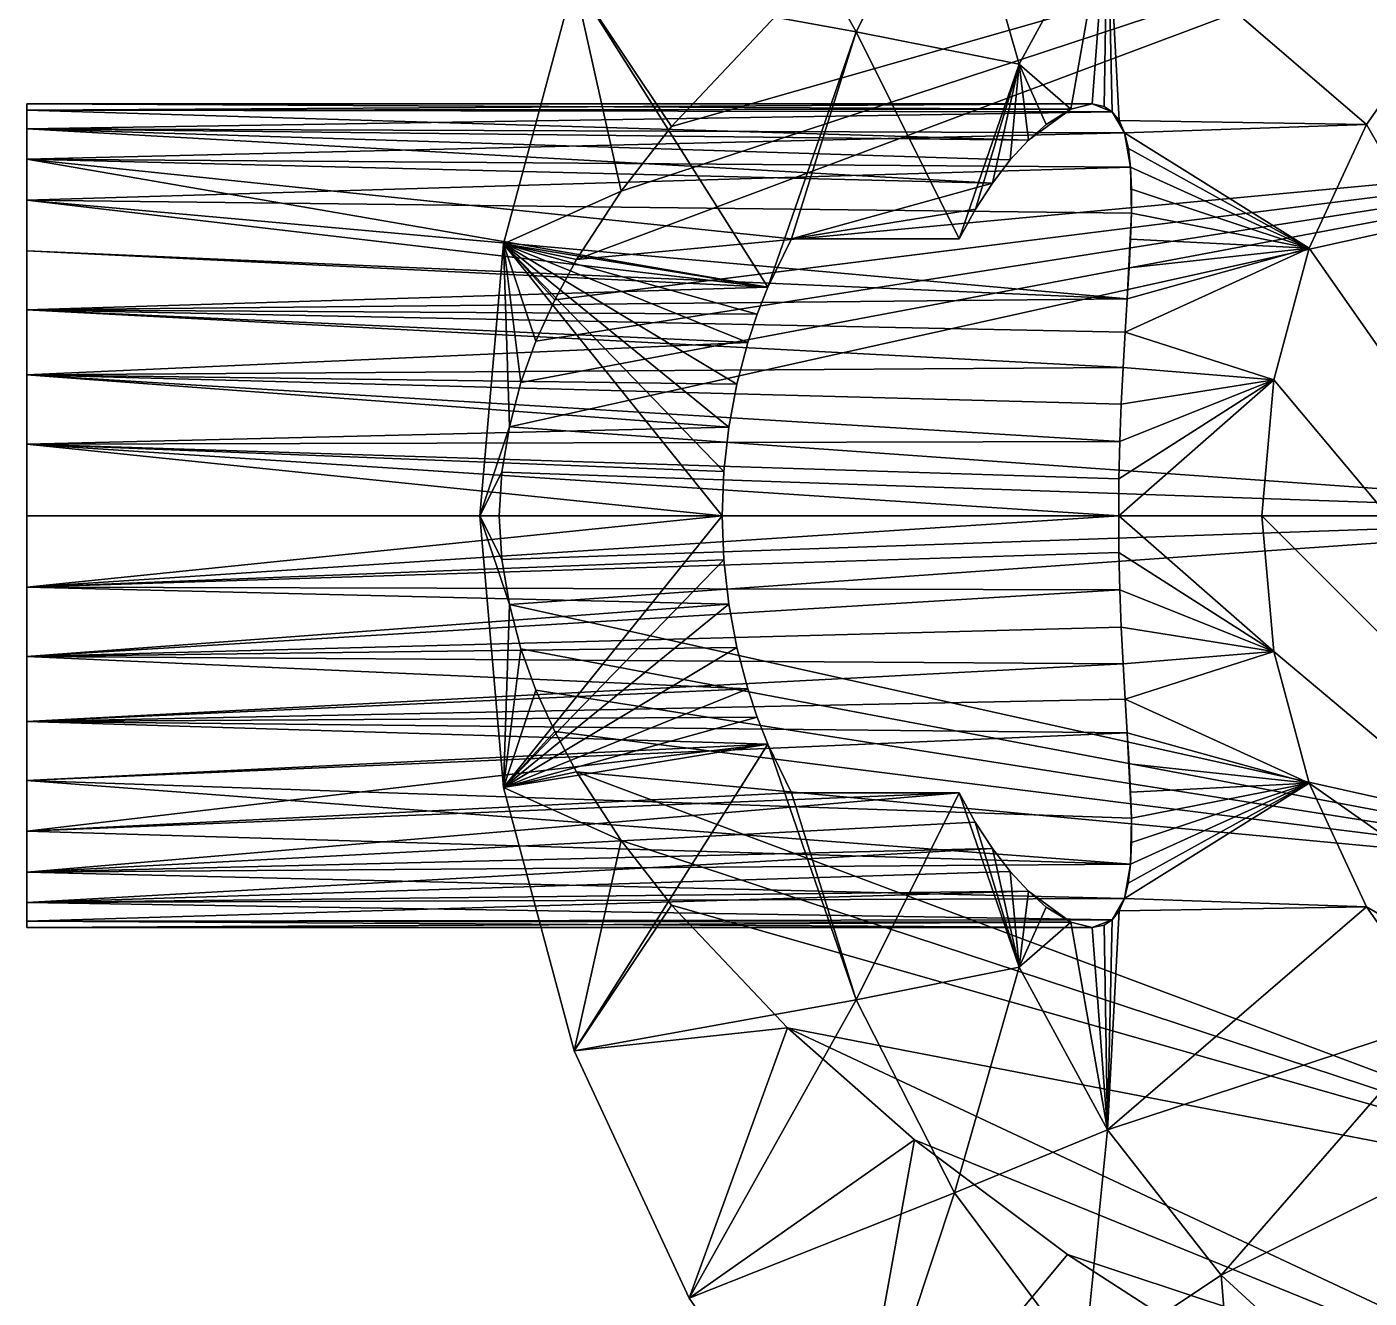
# Model space of a CAD drawing. Header units: inches. Extents: x 0 to 46333, y 12439 to 30520.
# Drawn here: x 12014.91 to 12047.59, y 16239.43 to 16270.38 of the extents above; entities that cross this region are included whole.
import ezdxf

# ---------------------------------------------------------------- set-up
doc = ezdxf.new("R2010")
doc.units = ezdxf.units.IN
doc.header["$MEASUREMENT"] = 0
doc.layers.add('DLX_FL1_LUM', color=7, linetype='Continuous', true_color=0xffd400)

msp = doc.modelspace()

# ---------------------------------------------------------------- linework, layer by layer
at = {"layer": 'DLX_FL1_LUM'}
for points in [[(12031.037, 16277.523, 0), (12035.097, 16270.259, 0)], [(12035.097, 16270.259, 0), (12031.037, 16277.523, 0)], [(12028.29, 16264.715, 0), (12057.142, 16275.521, 0)], [(12057.142, 16275.521, 0), (12028.29, 16264.715, 0)], [(12029.381, 16266.381, 0), (12057.142, 16275.521, 0)], [(12057.142, 16275.521, 0), (12029.381, 16266.381, 0)], [(12057.142, 16275.521, 0), (12030.602, 16267.957, 0)], [(12030.602, 16267.957, 0), (12057.142, 16275.521, 0)], [(12037.493, 16274.96, 0), (12035.097, 16270.259, 0)], [(12035.097, 16270.259, 0), (12037.493, 16274.96, 0)], [(12039.072, 16269.473, 0), (12037.493, 16274.96, 0)], [(12037.493, 16274.96, 0), (12039.072, 16269.473, 0)], [(12039.072, 16269.473, 0), (12041.218, 16273.423, 0)], [(12041.218, 16273.423, 0), (12039.072, 16269.473, 0)], [(12040.325, 16268.375, 0), (12041.218, 16273.423, 0)], [(12041.218, 16273.423, 0), (12040.325, 16268.375, 0)], [(12040.846, 16268.502, 0), (12041.218, 16273.423, 0)], [(12041.218, 16273.423, 0), (12040.846, 16268.502, 0)], [(12041.14, 16268.444, 0), (12041.218, 16273.423, 0)], [(12041.218, 16273.423, 0), (12041.14, 16268.444, 0)], [(12041.218, 16273.423, 0), (12041.336, 16268.311, 0)], [(12041.501, 16268.097, 0), (12041.218, 16273.423, 0)], [(12041.336, 16268.311, 0), (12041.218, 16273.423, 0)], [(12047.529, 16268.001, 0), (12041.218, 16273.423, 0)], [(12041.218, 16273.423, 0), (12041.501, 16268.097, 0)], [(12041.218, 16273.423, 0), (12047.529, 16268.001, 0)], [(12028.231, 16271.507, 0), (12026.512, 16265.094, 0)], [(12026.512, 16265.094, 0), (12028.231, 16271.507, 0)], [(12032.948, 16264.039, 0), (12028.231, 16271.507, 0)], [(12035.097, 16270.259, 0), (12028.231, 16271.507, 0)], [(12028.231, 16271.507, 0), (12032.948, 16264.039, 0)], [(12028.231, 16271.507, 0), (12035.097, 16270.259, 0)], [(12028.231, 16271.507, 0), (12029.381, 16266.381, 0)], [(12030.602, 16267.957, 0), (12028.231, 16271.507, 0)], [(12029.381, 16266.381, 0), (12028.231, 16271.507, 0)], [(12028.231, 16271.507, 0), (12030.602, 16267.957, 0)], [(12033.43, 16270.948, 0), (12030.602, 16267.957, 0)], [(12030.602, 16267.957, 0), (12033.43, 16270.948, 0)], [(12047.529, 16268.001, 0), (12049.433, 16270.72, 0)], [(12049.433, 16270.72, 0), (12047.529, 16268.001, 0)], [(12035.097, 16270.259, 0), (12032.948, 16264.039, 0)], [(12032.948, 16264.039, 0), (12035.097, 16270.259, 0)], [(12035.097, 16270.259, 0), (12033.526, 16265.223, 0)], [(12033.526, 16265.223, 0), (12035.097, 16270.259, 0)], [(12035.097, 16270.259, 0), (12039.072, 16269.473, 0)], [(12037.604, 16265.222, 0), (12035.097, 16270.259, 0)], [(12039.072, 16269.473, 0), (12035.097, 16270.259, 0)], [(12035.097, 16270.259, 0), (12037.604, 16265.222, 0)], [(12037.604, 16265.222, 0), (12039.072, 16269.473, 0)], [(12039.072, 16269.473, 0), (12037.604, 16265.222, 0)], [(12038.002, 16265.939, 0), (12039.072, 16269.473, 0)], [(12039.072, 16269.473, 0), (12038.002, 16265.939, 0)], [(12038.418, 16266.576, 0), (12039.072, 16269.473, 0)], [(12039.072, 16269.473, 0), (12038.418, 16266.576, 0)], [(12038.852, 16267.141, 0), (12039.072, 16269.473, 0)], [(12039.072, 16269.473, 0), (12038.852, 16267.141, 0)], [(12039.293, 16267.622, 0), (12039.072, 16269.473, 0)], [(12039.725, 16268.005, 0), (12039.072, 16269.473, 0)], [(12039.072, 16269.473, 0), (12039.293, 16267.622, 0)], [(12040.325, 16268.375, 0), (12039.072, 16269.473, 0)], [(12039.072, 16269.473, 0), (12039.725, 16268.005, 0)], [(12039.072, 16269.473, 0), (12040.325, 16268.375, 0)], [(12014.908, 16268.503, 0), (12014.907, 16248.456, 0)], [(12014.907, 16248.456, 0), (12014.908, 16268.503, 0)], [(12014.908, 16268.351, 0), (12014.908, 16268.503, 0)], [(12014.908, 16268.503, 0), (12040.325, 16268.375, 0)], [(12014.908, 16268.503, 0), (12040.846, 16268.502, 0)], [(12040.325, 16268.375, 0), (12014.908, 16268.503, 0)], [(12040.846, 16268.502, 0), (12014.908, 16268.503, 0)], [(12014.908, 16268.503, 0), (12014.908, 16268.351, 0)], [(12014.908, 16268.351, 0), (12014.908, 16268.503, 0)], [(12014.908, 16268.503, 0), (12014.908, 16268.351, 0)], [(12014.908, 16268.351, 0), (12040.846, 16268.502, 0)], [(12040.846, 16268.502, 0), (12014.908, 16268.351, 0)], [(12040.325, 16268.375, 0), (12040.846, 16268.502, 0)], [(12040.846, 16268.502, 0), (12040.325, 16268.375, 0)], [(12040.846, 16268.502, 0), (12041.14, 16268.444, 0)], [(12041.14, 16268.444, 0), (12040.846, 16268.502, 0)], [(12040.846, 16268.502, 0), (12041.336, 16268.311, 0)], [(12041.336, 16268.311, 0), (12040.846, 16268.502, 0)], [(12014.908, 16268.351, 0), (12014.907, 16248.456, 0)], [(12014.907, 16248.456, 0), (12014.908, 16268.351, 0)], [(12014.908, 16268.351, 0), (12014.907, 16248.456, 0)], [(12014.907, 16248.456, 0), (12014.908, 16268.351, 0)], [(12014.908, 16268.351, 0), (12040.325, 16268.375, 0)], [(12040.325, 16268.375, 0), (12014.908, 16268.351, 0)], [(12014.908, 16267.899, 0), (12014.908, 16268.351, 0)], [(12014.908, 16268.351, 0), (12039.293, 16267.622, 0)], [(12039.293, 16267.622, 0), (12014.908, 16268.351, 0)], [(12014.908, 16268.351, 0), (12041.336, 16268.311, 0)], [(12041.336, 16268.311, 0), (12014.908, 16268.351, 0)], [(12014.908, 16268.351, 0), (12014.908, 16267.899, 0)], [(12014.908, 16267.899, 0), (12014.908, 16268.351, 0)], [(12014.908, 16268.351, 0), (12014.908, 16267.899, 0)], [(12014.908, 16267.899, 0), (12041.336, 16268.311, 0)], [(12041.336, 16268.311, 0), (12014.908, 16267.899, 0)], [(12039.293, 16267.622, 0), (12040.325, 16268.375, 0)], [(12040.325, 16268.375, 0), (12039.293, 16267.622, 0)], [(12039.725, 16268.005, 0), (12040.325, 16268.375, 0)], [(12040.325, 16268.375, 0), (12039.725, 16268.005, 0)], [(12041.14, 16268.444, 0), (12041.336, 16268.311, 0)], [(12041.336, 16268.311, 0), (12041.14, 16268.444, 0)], [(12041.336, 16268.311, 0), (12041.501, 16268.097, 0)], [(12041.336, 16268.311, 0), (12041.632, 16267.801, 0)], [(12041.501, 16268.097, 0), (12041.336, 16268.311, 0)], [(12041.632, 16267.801, 0), (12041.336, 16268.311, 0)], [(12014.908, 16267.899, 0), (12014.907, 16248.456, 0)], [(12014.907, 16248.456, 0), (12014.908, 16267.899, 0)], [(12014.908, 16267.899, 0), (12014.907, 16248.456, 0)], [(12014.907, 16248.456, 0), (12014.908, 16267.899, 0)], [(12014.908, 16267.16, 0), (12014.908, 16267.899, 0)], [(12014.908, 16267.899, 0), (12038.418, 16266.576, 0)], [(12014.908, 16267.899, 0), (12038.852, 16267.141, 0)], [(12038.418, 16266.576, 0), (12014.908, 16267.899, 0)], [(12014.908, 16267.899, 0), (12039.293, 16267.622, 0)], [(12038.852, 16267.141, 0), (12014.908, 16267.899, 0)], [(12039.293, 16267.622, 0), (12014.908, 16267.899, 0)], [(12014.908, 16267.899, 0), (12041.632, 16267.801, 0)], [(12041.632, 16267.801, 0), (12014.908, 16267.899, 0)], [(12014.908, 16267.899, 0), (12014.908, 16267.16, 0)], [(12014.908, 16267.16, 0), (12014.908, 16267.899, 0)], [(12014.908, 16267.899, 0), (12014.908, 16267.16, 0)], [(12030.602, 16267.957, 0), (12029.381, 16266.381, 0)], [(12029.381, 16266.381, 0), (12030.602, 16267.957, 0)], [(12039.293, 16267.622, 0), (12039.725, 16268.005, 0)], [(12039.725, 16268.005, 0), (12039.293, 16267.622, 0)], [(12047.529, 16268.001, 0), (12041.501, 16268.097, 0)], [(12041.501, 16268.097, 0), (12041.632, 16267.801, 0)], [(12041.501, 16268.097, 0), (12047.529, 16268.001, 0)], [(12041.632, 16267.801, 0), (12041.501, 16268.097, 0)], [(12047.529, 16268.001, 0), (12041.632, 16267.801, 0)], [(12041.632, 16267.801, 0), (12047.529, 16268.001, 0)], [(12046.126, 16264.992, 0), (12047.529, 16268.001, 0)], [(12047.529, 16268.001, 0), (12046.126, 16264.992, 0)], [(12064.021, 16239.434, 0), (12047.529, 16268.001, 0)], [(12047.529, 16268.001, 0), (12064.021, 16239.434, 0)], [(12014.908, 16267.16, 0), (12041.632, 16267.801, 0)], [(12041.632, 16267.801, 0), (12014.908, 16267.16, 0)], [(12038.852, 16267.141, 0), (12039.293, 16267.622, 0)], [(12039.293, 16267.622, 0), (12038.852, 16267.141, 0)], [(12046.126, 16264.992, 0), (12041.632, 16267.801, 0)], [(12041.632, 16267.801, 0), (12041.727, 16267.421, 0)], [(12041.632, 16267.801, 0), (12046.126, 16264.992, 0)], [(12041.632, 16267.801, 0), (12041.783, 16266.96, 0)], [(12041.727, 16267.421, 0), (12041.632, 16267.801, 0)], [(12041.783, 16266.96, 0), (12041.632, 16267.801, 0)], [(12026.658, 16260.641, 0), (12057.142, 16267.411, 0)], [(12057.142, 16267.411, 0), (12026.658, 16260.641, 0)], [(12026.938, 16261.719, 0), (12057.142, 16267.411, 0)], [(12057.142, 16267.411, 0), (12026.938, 16261.719, 0)], [(12057.142, 16267.411, 0), (12027.297, 16262.725, 0)], [(12027.297, 16262.725, 0), (12057.142, 16267.411, 0)], [(12027.761, 16263.735, 0), (12057.142, 16267.411, 0)], [(12057.142, 16267.411, 0), (12027.761, 16263.735, 0)], [(12028.29, 16264.715, 0), (12057.142, 16267.411, 0)], [(12057.142, 16267.411, 0), (12028.29, 16264.715, 0)], [(12046.126, 16264.992, 0), (12041.727, 16267.421, 0)], [(12041.727, 16267.421, 0), (12041.783, 16266.96, 0)], [(12041.727, 16267.421, 0), (12046.126, 16264.992, 0)], [(12041.783, 16266.96, 0), (12041.727, 16267.421, 0)], [(12014.908, 16267.16, 0), (12014.907, 16248.456, 0)], [(12014.907, 16248.456, 0), (12014.908, 16267.16, 0)], [(12014.908, 16267.16, 0), (12014.907, 16248.456, 0)], [(12014.907, 16248.456, 0), (12014.908, 16267.16, 0)], [(12014.908, 16266.158, 0), (12014.908, 16267.16, 0)], [(12014.908, 16267.16, 0), (12032.948, 16264.039, 0)], [(12014.908, 16267.16, 0), (12033.526, 16265.223, 0)], [(12032.948, 16264.039, 0), (12014.908, 16267.16, 0)], [(12014.908, 16267.16, 0), (12038.418, 16266.576, 0)], [(12033.526, 16265.223, 0), (12014.908, 16267.16, 0)], [(12038.418, 16266.576, 0), (12014.908, 16267.16, 0)], [(12014.908, 16267.16, 0), (12041.783, 16266.96, 0)], [(12041.783, 16266.96, 0), (12014.908, 16267.16, 0)], [(12014.908, 16267.16, 0), (12014.908, 16266.158, 0)], [(12014.908, 16266.158, 0), (12014.908, 16267.16, 0)], [(12014.908, 16267.16, 0), (12014.908, 16266.158, 0)], [(12014.908, 16266.158, 0), (12041.783, 16266.96, 0)], [(12041.783, 16266.96, 0), (12014.908, 16266.158, 0)], [(12038.418, 16266.576, 0), (12038.852, 16267.141, 0)], [(12038.852, 16267.141, 0), (12038.418, 16266.576, 0)], [(12046.126, 16264.992, 0), (12041.783, 16266.96, 0)], [(12041.783, 16266.96, 0), (12041.807, 16266.43, 0)], [(12041.783, 16266.96, 0), (12046.126, 16264.992, 0)], [(12041.783, 16266.96, 0), (12041.805, 16265.841, 0)], [(12041.807, 16266.43, 0), (12041.783, 16266.96, 0)], [(12041.805, 16265.841, 0), (12041.783, 16266.96, 0)], [(12033.526, 16265.223, 0), (12038.418, 16266.576, 0)], [(12038.418, 16266.576, 0), (12033.526, 16265.223, 0)], [(12038.002, 16265.939, 0), (12038.418, 16266.576, 0)], [(12038.418, 16266.576, 0), (12038.002, 16265.939, 0)], [(12029.381, 16266.381, 0), (12026.512, 16265.094, 0)], [(12026.512, 16265.094, 0), (12029.381, 16266.381, 0)], [(12029.381, 16266.381, 0), (12028.29, 16264.715, 0)], [(12028.29, 16264.715, 0), (12029.381, 16266.381, 0)], [(12041.807, 16266.43, 0), (12041.805, 16265.841, 0)], [(12041.805, 16265.841, 0), (12041.807, 16266.43, 0)], [(12046.126, 16264.992, 0), (12041.807, 16266.43, 0)], [(12041.807, 16266.43, 0), (12046.126, 16264.992, 0)], [(12014.908, 16266.158, 0), (12014.907, 16248.456, 0)], [(12014.907, 16248.456, 0), (12014.908, 16266.158, 0)], [(12014.908, 16266.158, 0), (12014.907, 16248.456, 0)], [(12014.907, 16248.456, 0), (12014.908, 16266.158, 0)], [(12032.948, 16264.039, 0), (12014.908, 16266.158, 0)], [(12014.908, 16264.923, 0), (12014.908, 16266.158, 0)], [(12014.908, 16266.158, 0), (12032.948, 16264.039, 0)], [(12014.908, 16266.158, 0), (12041.805, 16265.841, 0)], [(12041.805, 16265.841, 0), (12014.908, 16266.158, 0)], [(12014.908, 16266.158, 0), (12041.7, 16263.759, 0)], [(12041.7, 16263.759, 0), (12014.908, 16266.158, 0)], [(12014.908, 16266.158, 0), (12014.908, 16264.923, 0)], [(12014.908, 16264.923, 0), (12014.908, 16266.158, 0)], [(12014.908, 16266.158, 0), (12014.908, 16264.923, 0)], [(12033.526, 16265.223, 0), (12038.002, 16265.939, 0)], [(12038.002, 16265.939, 0), (12033.526, 16265.223, 0)], [(12037.604, 16265.222, 0), (12038.002, 16265.939, 0)], [(12038.002, 16265.939, 0), (12037.604, 16265.222, 0)], [(12041.805, 16265.841, 0), (12041.7, 16263.759, 0)], [(12041.7, 16263.759, 0), (12041.805, 16265.841, 0)], [(12041.805, 16265.841, 0), (12041.747, 16264.517, 0)], [(12041.747, 16264.517, 0), (12041.805, 16265.841, 0)], [(12041.805, 16265.841, 0), (12041.783, 16265.208, 0)], [(12041.783, 16265.208, 0), (12041.805, 16265.841, 0)], [(12046.126, 16264.992, 0), (12041.805, 16265.841, 0)], [(12041.805, 16265.841, 0), (12046.126, 16264.992, 0)], [(12032.948, 16264.039, 0), (12033.526, 16265.223, 0)], [(12033.526, 16265.223, 0), (12032.948, 16264.039, 0)], [(12033.526, 16265.223, 0), (12037.604, 16265.222, 0)], [(12037.604, 16265.222, 0), (12033.526, 16265.223, 0)], [(12041.783, 16265.208, 0), (12041.747, 16264.517, 0)], [(12041.747, 16264.517, 0), (12041.783, 16265.208, 0)], [(12046.126, 16264.992, 0), (12041.783, 16265.208, 0)], [(12041.783, 16265.208, 0), (12046.126, 16264.992, 0)], [(12014.907, 16263.492, 0), (12014.908, 16264.923, 0)], [(12014.908, 16264.923, 0), (12014.907, 16263.492, 0)], [(12014.908, 16264.923, 0), (12014.907, 16248.456, 0)], [(12014.907, 16263.492, 0), (12014.908, 16264.923, 0)], [(12014.907, 16248.456, 0), (12014.908, 16264.923, 0)], [(12014.908, 16264.923, 0), (12014.907, 16248.456, 0)], [(12014.907, 16248.456, 0), (12014.908, 16264.923, 0)], [(12014.908, 16264.923, 0), (12014.907, 16263.492, 0)], [(12032.948, 16264.039, 0), (12014.908, 16264.923, 0)], [(12014.908, 16264.923, 0), (12032.948, 16264.039, 0)], [(12014.908, 16264.923, 0), (12041.7, 16263.759, 0)], [(12041.7, 16263.759, 0), (12014.908, 16264.923, 0)], [(12026.512, 16265.094, 0), (12025.934, 16258.48, 0)], [(12025.934, 16258.48, 0), (12026.512, 16265.094, 0)], [(12031.841, 16258.48, 0), (12026.512, 16265.094, 0)], [(12031.881, 16259.557, 0), (12026.512, 16265.094, 0)], [(12026.512, 16265.094, 0), (12031.841, 16258.48, 0)], [(12032.002, 16260.632, 0), (12026.512, 16265.094, 0)], [(12026.512, 16265.094, 0), (12031.881, 16259.557, 0)], [(12032.196, 16261.685, 0), (12026.512, 16265.094, 0)], [(12026.512, 16265.094, 0), (12032.002, 16260.632, 0)], [(12032.459, 16262.694, 0), (12026.512, 16265.094, 0)], [(12026.512, 16265.094, 0), (12032.196, 16261.685, 0)], [(12032.69, 16263.385, 0), (12026.512, 16265.094, 0)], [(12026.512, 16265.094, 0), (12032.459, 16262.694, 0)], [(12032.948, 16264.039, 0), (12026.512, 16265.094, 0)], [(12026.512, 16265.094, 0), (12032.69, 16263.385, 0)], [(12026.512, 16265.094, 0), (12032.948, 16264.039, 0)], [(12028.29, 16264.715, 0), (12026.512, 16265.094, 0)], [(12027.761, 16263.735, 0), (12026.512, 16265.094, 0)], [(12026.512, 16265.094, 0), (12028.29, 16264.715, 0)], [(12027.297, 16262.725, 0), (12026.512, 16265.094, 0)], [(12026.512, 16265.094, 0), (12027.761, 16263.735, 0)], [(12026.512, 16265.094, 0), (12026.658, 16260.641, 0)], [(12026.938, 16261.719, 0), (12026.512, 16265.094, 0)], [(12026.512, 16265.094, 0), (12027.297, 16262.725, 0)], [(12026.658, 16260.641, 0), (12026.512, 16265.094, 0)], [(12026.512, 16265.094, 0), (12026.938, 16261.719, 0)], [(12046.126, 16264.992, 0), (12041.648, 16262.945, 0)], [(12041.648, 16262.945, 0), (12046.126, 16264.992, 0)], [(12046.126, 16264.992, 0), (12041.7, 16263.759, 0)], [(12041.7, 16263.759, 0), (12046.126, 16264.992, 0)], [(12046.126, 16264.992, 0), (12041.747, 16264.517, 0)], [(12041.747, 16264.517, 0), (12046.126, 16264.992, 0)], [(12045.267, 16261.786, 0), (12046.126, 16264.992, 0)], [(12046.126, 16264.992, 0), (12045.267, 16261.786, 0)], [(12064.021, 16239.434, 0), (12046.126, 16264.992, 0)], [(12046.126, 16264.992, 0), (12064.021, 16239.434, 0)], [(12028.29, 16264.715, 0), (12027.761, 16263.735, 0)], [(12027.761, 16263.735, 0), (12028.29, 16264.715, 0)], [(12041.747, 16264.517, 0), (12041.7, 16263.759, 0)], [(12041.7, 16263.759, 0), (12041.747, 16264.517, 0)], [(12014.907, 16263.492, 0), (12032.948, 16264.039, 0)], [(12032.948, 16264.039, 0), (12014.907, 16263.492, 0)], [(12032.69, 16263.385, 0), (12032.948, 16264.039, 0)], [(12032.948, 16264.039, 0), (12032.69, 16263.385, 0)], [(12014.907, 16263.492, 0), (12041.7, 16263.759, 0)], [(12041.7, 16263.759, 0), (12014.907, 16263.492, 0)], [(12027.761, 16263.735, 0), (12027.297, 16262.725, 0)], [(12027.297, 16262.725, 0), (12027.761, 16263.735, 0)], [(12041.7, 16263.759, 0), (12041.648, 16262.945, 0)], [(12041.648, 16262.945, 0), (12041.7, 16263.759, 0)], [(12014.907, 16261.909, 0), (12014.907, 16263.492, 0)], [(12014.907, 16263.492, 0), (12032.459, 16262.694, 0)], [(12014.907, 16263.492, 0), (12032.69, 16263.385, 0)], [(12032.459, 16262.694, 0), (12014.907, 16263.492, 0)], [(12032.69, 16263.385, 0), (12014.907, 16263.492, 0)], [(12041.648, 16262.945, 0), (12014.907, 16263.492, 0)], [(12014.907, 16263.492, 0), (12041.598, 16262.086, 0)], [(12014.907, 16263.492, 0), (12041.648, 16262.945, 0)], [(12041.598, 16262.086, 0), (12014.907, 16263.492, 0)], [(12014.907, 16263.492, 0), (12014.907, 16261.909, 0)], [(12014.907, 16263.492, 0), (12014.907, 16248.456, 0)], [(12014.907, 16261.909, 0), (12014.907, 16263.492, 0)], [(12014.907, 16248.456, 0), (12014.907, 16263.492, 0)], [(12014.907, 16263.492, 0), (12014.907, 16248.456, 0)], [(12014.907, 16248.456, 0), (12014.907, 16263.492, 0)], [(12014.907, 16263.492, 0), (12014.907, 16261.909, 0)], [(12032.459, 16262.694, 0), (12032.69, 16263.385, 0)], [(12032.69, 16263.385, 0), (12032.459, 16262.694, 0)], [(12041.648, 16262.945, 0), (12041.598, 16262.086, 0)], [(12041.598, 16262.086, 0), (12041.648, 16262.945, 0)], [(12045.267, 16261.786, 0), (12041.648, 16262.945, 0)], [(12041.648, 16262.945, 0), (12045.267, 16261.786, 0)], [(12014.907, 16261.909, 0), (12032.459, 16262.694, 0)], [(12032.459, 16262.694, 0), (12014.907, 16261.909, 0)], [(12027.297, 16262.725, 0), (12026.938, 16261.719, 0)], [(12026.938, 16261.719, 0), (12027.297, 16262.725, 0)], [(12032.196, 16261.685, 0), (12032.459, 16262.694, 0)], [(12032.459, 16262.694, 0), (12032.196, 16261.685, 0)], [(12014.907, 16261.909, 0), (12041.598, 16262.086, 0)], [(12041.598, 16262.086, 0), (12014.907, 16261.909, 0)], [(12041.598, 16262.086, 0), (12041.555, 16261.195, 0)], [(12041.555, 16261.195, 0), (12041.598, 16262.086, 0)], [(12045.267, 16261.786, 0), (12041.598, 16262.086, 0)], [(12041.598, 16262.086, 0), (12045.267, 16261.786, 0)], [(12014.907, 16260.22, 0), (12014.907, 16261.909, 0)], [(12014.907, 16261.909, 0), (12032.002, 16260.632, 0)], [(12014.907, 16261.909, 0), (12032.196, 16261.685, 0)], [(12032.002, 16260.632, 0), (12014.907, 16261.909, 0)], [(12032.196, 16261.685, 0), (12014.907, 16261.909, 0)], [(12041.555, 16261.195, 0), (12014.907, 16261.909, 0)], [(12014.907, 16261.909, 0), (12041.521, 16260.285, 0)], [(12014.907, 16261.909, 0), (12041.555, 16261.195, 0)], [(12041.521, 16260.285, 0), (12014.907, 16261.909, 0)], [(12014.907, 16261.909, 0), (12014.907, 16260.22, 0)], [(12014.907, 16261.909, 0), (12014.907, 16248.456, 0)], [(12014.907, 16260.22, 0), (12014.907, 16261.909, 0)], [(12014.907, 16248.456, 0), (12014.907, 16261.909, 0)], [(12014.907, 16261.909, 0), (12014.907, 16248.456, 0)], [(12014.907, 16248.456, 0), (12014.907, 16261.909, 0)], [(12014.907, 16261.909, 0), (12014.907, 16260.22, 0)], [(12026.938, 16261.719, 0), (12026.658, 16260.641, 0)], [(12026.658, 16260.641, 0), (12026.938, 16261.719, 0)], [(12032.002, 16260.632, 0), (12032.196, 16261.685, 0)], [(12032.196, 16261.685, 0), (12032.002, 16260.632, 0)], [(12045.267, 16261.786, 0), (12041.492, 16258.479, 0)], [(12041.492, 16258.479, 0), (12045.267, 16261.786, 0)], [(12045.267, 16261.786, 0), (12041.499, 16259.375, 0)], [(12041.499, 16259.375, 0), (12045.267, 16261.786, 0)], [(12045.267, 16261.786, 0), (12041.521, 16260.285, 0)], [(12041.521, 16260.285, 0), (12045.267, 16261.786, 0)], [(12045.267, 16261.786, 0), (12041.555, 16261.195, 0)], [(12041.555, 16261.195, 0), (12045.267, 16261.786, 0)], [(12044.978, 16258.479, 0), (12045.267, 16261.786, 0)], [(12045.267, 16261.786, 0), (12044.978, 16258.479, 0)], [(12064.021, 16239.434, 0), (12045.267, 16261.786, 0)], [(12045.267, 16261.786, 0), (12064.021, 16239.434, 0)], [(12041.555, 16261.195, 0), (12041.521, 16260.285, 0)], [(12041.521, 16260.285, 0), (12041.555, 16261.195, 0)], [(12026.658, 16260.641, 0), (12025.934, 16258.48, 0)], [(12025.934, 16258.48, 0), (12026.658, 16260.641, 0)], [(12026.658, 16260.641, 0), (12026.476, 16259.543, 0)], [(12026.476, 16259.543, 0), (12026.658, 16260.641, 0)], [(12026.658, 16260.641, 0), (12057.141, 16258.479, 0)], [(12057.141, 16258.479, 0), (12026.658, 16260.641, 0)], [(12014.907, 16260.22, 0), (12032.002, 16260.632, 0)], [(12032.002, 16260.632, 0), (12014.907, 16260.22, 0)], [(12031.881, 16259.557, 0), (12032.002, 16260.632, 0)], [(12032.002, 16260.632, 0), (12031.881, 16259.557, 0)], [(12014.907, 16260.22, 0), (12041.521, 16260.285, 0)], [(12041.521, 16260.285, 0), (12014.907, 16260.22, 0)], [(12014.907, 16258.48, 0), (12014.907, 16260.22, 0)], [(12014.907, 16260.22, 0), (12031.841, 16258.48, 0)], [(12014.907, 16260.22, 0), (12031.881, 16259.557, 0)], [(12031.841, 16258.48, 0), (12014.907, 16260.22, 0)], [(12031.881, 16259.557, 0), (12014.907, 16260.22, 0)], [(12014.907, 16260.22, 0), (12041.499, 16259.375, 0)], [(12041.499, 16259.375, 0), (12014.907, 16260.22, 0)], [(12014.907, 16260.22, 0), (12041.492, 16258.479, 0)], [(12041.492, 16258.479, 0), (12014.907, 16260.22, 0)], [(12014.907, 16260.22, 0), (12014.907, 16258.48, 0)], [(12014.907, 16260.22, 0), (12014.907, 16248.456, 0)], [(12014.907, 16258.48, 0), (12014.907, 16260.22, 0)], [(12014.907, 16248.456, 0), (12014.907, 16260.22, 0)], [(12014.907, 16260.22, 0), (12014.907, 16248.456, 0)], [(12014.907, 16248.456, 0), (12014.907, 16260.22, 0)], [(12014.907, 16260.22, 0), (12014.907, 16258.48, 0)], [(12041.521, 16260.285, 0), (12041.499, 16259.375, 0)], [(12041.499, 16259.375, 0), (12041.521, 16260.285, 0)], [(12026.476, 16259.543, 0), (12025.934, 16258.48, 0)], [(12025.934, 16258.48, 0), (12026.476, 16259.543, 0)], [(12026.476, 16259.543, 0), (12026.411, 16258.48, 0)], [(12026.411, 16258.48, 0), (12026.476, 16259.543, 0)], [(12057.141, 16258.479, 0), (12026.476, 16259.543, 0)], [(12026.476, 16259.543, 0), (12057.141, 16258.479, 0)], [(12031.841, 16258.48, 0), (12031.881, 16259.557, 0)], [(12031.881, 16259.557, 0), (12031.841, 16258.48, 0)], [(12041.499, 16259.375, 0), (12041.492, 16258.479, 0)], [(12041.492, 16258.479, 0), (12041.499, 16259.375, 0)], [(12014.907, 16256.739, 0), (12014.907, 16258.48, 0)], [(12014.907, 16258.48, 0), (12031.841, 16258.48, 0)], [(12031.841, 16258.48, 0), (12014.907, 16256.739, 0)], [(12031.841, 16258.48, 0), (12014.907, 16258.48, 0)], [(12014.907, 16256.739, 0), (12031.841, 16258.48, 0)], [(12014.907, 16258.48, 0), (12041.492, 16258.479, 0)], [(12041.492, 16258.479, 0), (12014.907, 16258.48, 0)], [(12014.907, 16258.48, 0), (12014.907, 16256.739, 0)], [(12014.907, 16258.48, 0), (12014.907, 16248.456, 0)], [(12014.907, 16256.739, 0), (12014.907, 16258.48, 0)], [(12014.907, 16248.456, 0), (12014.907, 16258.48, 0)], [(12014.907, 16258.48, 0), (12014.907, 16248.456, 0)], [(12014.907, 16248.456, 0), (12014.907, 16258.48, 0)], [(12014.907, 16258.48, 0), (12014.907, 16256.739, 0)], [(12014.907, 16256.739, 0), (12041.492, 16258.479, 0)], [(12041.492, 16258.479, 0), (12014.907, 16256.739, 0)], [(12025.934, 16258.48, 0), (12031.841, 16258.48, 0)], [(12031.841, 16258.48, 0), (12025.934, 16258.48, 0)], [(12025.934, 16258.48, 0), (12026.512, 16251.866, 0)], [(12026.512, 16251.866, 0), (12025.934, 16258.48, 0)], [(12025.934, 16258.48, 0), (12026.658, 16256.319, 0)], [(12026.411, 16258.48, 0), (12025.934, 16258.48, 0)], [(12026.476, 16257.416, 0), (12025.934, 16258.48, 0)], [(12025.934, 16258.48, 0), (12026.411, 16258.48, 0)], [(12026.658, 16256.319, 0), (12025.934, 16258.48, 0)], [(12025.934, 16258.48, 0), (12026.476, 16257.416, 0)], [(12026.411, 16258.48, 0), (12026.476, 16257.416, 0)], [(12026.476, 16257.416, 0), (12026.411, 16258.48, 0)], [(12026.411, 16258.48, 0), (12057.141, 16258.479, 0)], [(12057.141, 16258.479, 0), (12026.411, 16258.48, 0)], [(12026.476, 16257.416, 0), (12057.141, 16258.479, 0)], [(12057.141, 16258.479, 0), (12026.476, 16257.416, 0)], [(12026.512, 16251.866, 0), (12031.841, 16258.48, 0)], [(12031.841, 16258.48, 0), (12026.512, 16251.866, 0)], [(12026.658, 16256.319, 0), (12057.141, 16258.479, 0)], [(12057.141, 16258.479, 0), (12026.658, 16256.319, 0)], [(12031.881, 16257.402, 0), (12031.841, 16258.48, 0)], [(12031.841, 16258.48, 0), (12031.881, 16257.402, 0)], [(12041.492, 16258.479, 0), (12044.978, 16258.479, 0)], [(12041.492, 16258.479, 0), (12045.267, 16255.171, 0)], [(12044.978, 16258.479, 0), (12041.492, 16258.479, 0)], [(12045.267, 16255.171, 0), (12041.492, 16258.479, 0)], [(12041.492, 16258.479, 0), (12041.499, 16257.583, 0)], [(12041.499, 16257.583, 0), (12041.492, 16258.479, 0)], [(12045.267, 16255.171, 0), (12044.978, 16258.479, 0)], [(12044.978, 16258.479, 0), (12045.267, 16255.171, 0)], [(12064.021, 16239.434, 0), (12044.978, 16258.479, 0)], [(12044.978, 16258.479, 0), (12064.021, 16239.434, 0)], [(12014.907, 16256.739, 0), (12041.499, 16257.583, 0)], [(12041.499, 16257.583, 0), (12014.907, 16256.739, 0)], [(12031.881, 16257.402, 0), (12014.907, 16256.739, 0)], [(12014.907, 16256.739, 0), (12031.881, 16257.402, 0)], [(12026.476, 16257.416, 0), (12026.658, 16256.319, 0)], [(12026.658, 16256.319, 0), (12026.476, 16257.416, 0)], [(12026.512, 16251.866, 0), (12031.881, 16257.402, 0)], [(12031.881, 16257.402, 0), (12026.512, 16251.866, 0)], [(12032.002, 16256.327, 0), (12031.881, 16257.402, 0)], [(12031.881, 16257.402, 0), (12032.002, 16256.327, 0)], [(12041.499, 16257.583, 0), (12045.267, 16255.171, 0)], [(12045.267, 16255.171, 0), (12041.499, 16257.583, 0)], [(12041.499, 16257.583, 0), (12041.521, 16256.672, 0)], [(12041.521, 16256.672, 0), (12041.499, 16257.583, 0)], [(12014.907, 16256.739, 0), (12032.002, 16256.327, 0)], [(12014.907, 16255.052, 0), (12014.907, 16256.739, 0)], [(12032.002, 16256.327, 0), (12014.907, 16256.739, 0)], [(12014.907, 16256.739, 0), (12041.521, 16256.672, 0)], [(12041.521, 16256.672, 0), (12014.907, 16256.739, 0)], [(12014.907, 16256.739, 0), (12014.907, 16255.052, 0)], [(12014.907, 16256.739, 0), (12014.907, 16248.456, 0)], [(12014.907, 16255.052, 0), (12014.907, 16256.739, 0)], [(12014.907, 16248.456, 0), (12014.907, 16256.739, 0)], [(12014.907, 16256.739, 0), (12014.907, 16248.456, 0)], [(12014.907, 16248.456, 0), (12014.907, 16256.739, 0)], [(12014.907, 16256.739, 0), (12014.907, 16255.052, 0)], [(12014.907, 16255.052, 0), (12041.521, 16256.672, 0)], [(12041.521, 16256.672, 0), (12014.907, 16255.052, 0)], [(12041.521, 16256.672, 0), (12045.267, 16255.171, 0)], [(12045.267, 16255.171, 0), (12041.521, 16256.672, 0)], [(12041.521, 16256.672, 0), (12041.555, 16255.763, 0)], [(12041.555, 16255.763, 0), (12041.521, 16256.672, 0)], [(12014.907, 16255.052, 0), (12032.002, 16256.327, 0)], [(12032.002, 16256.327, 0), (12014.907, 16255.052, 0)], [(12026.512, 16251.866, 0), (12032.002, 16256.327, 0)], [(12032.002, 16256.327, 0), (12026.512, 16251.866, 0)], [(12026.658, 16256.319, 0), (12026.512, 16251.866, 0)], [(12026.512, 16251.866, 0), (12026.658, 16256.319, 0)], [(12026.658, 16256.319, 0), (12026.938, 16255.24, 0)], [(12026.658, 16256.319, 0), (12057.141, 16249.546, 0)], [(12026.938, 16255.24, 0), (12026.658, 16256.319, 0)], [(12057.141, 16249.546, 0), (12026.658, 16256.319, 0)], [(12032.196, 16255.274, 0), (12032.002, 16256.327, 0)], [(12032.002, 16256.327, 0), (12032.196, 16255.274, 0)], [(12014.907, 16255.052, 0), (12041.555, 16255.763, 0)], [(12041.555, 16255.763, 0), (12014.907, 16255.052, 0)], [(12041.555, 16255.763, 0), (12045.267, 16255.171, 0)], [(12045.267, 16255.171, 0), (12041.555, 16255.763, 0)], [(12041.555, 16255.763, 0), (12041.598, 16254.871, 0)], [(12041.598, 16254.871, 0), (12041.555, 16255.763, 0)], [(12032.196, 16255.274, 0), (12014.907, 16255.052, 0)], [(12014.907, 16255.052, 0), (12032.196, 16255.274, 0)], [(12026.512, 16251.866, 0), (12032.196, 16255.274, 0)], [(12032.196, 16255.274, 0), (12026.512, 16251.866, 0)], [(12026.938, 16255.24, 0), (12026.512, 16251.866, 0)], [(12026.512, 16251.866, 0), (12026.938, 16255.24, 0)], [(12026.938, 16255.24, 0), (12027.297, 16254.235, 0)], [(12057.141, 16249.546, 0), (12026.938, 16255.24, 0)], [(12027.297, 16254.235, 0), (12026.938, 16255.24, 0)], [(12026.938, 16255.24, 0), (12057.141, 16249.546, 0)], [(12032.459, 16254.264, 0), (12032.196, 16255.274, 0)], [(12032.196, 16255.274, 0), (12032.459, 16254.264, 0)], [(12041.598, 16254.871, 0), (12045.267, 16255.171, 0)], [(12045.267, 16255.171, 0), (12041.598, 16254.871, 0)], [(12045.267, 16255.171, 0), (12041.648, 16254.013, 0)], [(12041.648, 16254.013, 0), (12045.267, 16255.171, 0)], [(12046.126, 16251.965, 0), (12045.267, 16255.171, 0)], [(12045.267, 16255.171, 0), (12046.126, 16251.965, 0)], [(12064.021, 16239.434, 0), (12045.267, 16255.171, 0)], [(12045.267, 16255.171, 0), (12064.021, 16239.434, 0)], [(12014.907, 16255.052, 0), (12032.459, 16254.264, 0)], [(12014.907, 16253.468, 0), (12014.907, 16255.052, 0)], [(12032.459, 16254.264, 0), (12014.907, 16255.052, 0)], [(12014.907, 16255.052, 0), (12041.598, 16254.871, 0)], [(12041.598, 16254.871, 0), (12014.907, 16255.052, 0)], [(12014.907, 16255.052, 0), (12014.907, 16253.468, 0)], [(12014.907, 16255.052, 0), (12014.907, 16248.456, 0)], [(12014.907, 16253.468, 0), (12014.907, 16255.052, 0)], [(12014.907, 16248.456, 0), (12014.907, 16255.052, 0)], [(12014.907, 16255.052, 0), (12014.907, 16248.456, 0)], [(12014.907, 16248.456, 0), (12014.907, 16255.052, 0)], [(12014.907, 16255.052, 0), (12014.907, 16253.468, 0)], [(12014.907, 16253.468, 0), (12041.598, 16254.871, 0)], [(12041.598, 16254.871, 0), (12014.907, 16253.468, 0)], [(12041.598, 16254.871, 0), (12041.648, 16254.013, 0)], [(12041.648, 16254.013, 0), (12041.598, 16254.871, 0)], [(12014.907, 16253.468, 0), (12032.459, 16254.264, 0)], [(12032.459, 16254.264, 0), (12014.907, 16253.468, 0)], [(12026.512, 16251.866, 0), (12032.459, 16254.264, 0)], [(12032.459, 16254.264, 0), (12026.512, 16251.866, 0)], [(12026.512, 16251.866, 0), (12027.297, 16254.235, 0)], [(12027.297, 16254.235, 0), (12026.512, 16251.866, 0)], [(12027.297, 16254.235, 0), (12027.76, 16253.223, 0)], [(12027.76, 16253.223, 0), (12027.297, 16254.235, 0)], [(12027.297, 16254.235, 0), (12057.141, 16249.546, 0)], [(12057.141, 16249.546, 0), (12027.297, 16254.235, 0)], [(12032.689, 16253.573, 0), (12032.459, 16254.264, 0)], [(12032.459, 16254.264, 0), (12032.689, 16253.573, 0)], [(12014.907, 16253.468, 0), (12041.648, 16254.013, 0)], [(12041.648, 16254.013, 0), (12014.907, 16253.468, 0)], [(12046.126, 16251.965, 0), (12041.648, 16254.013, 0)], [(12041.648, 16254.013, 0), (12041.699, 16253.198, 0)], [(12041.648, 16254.013, 0), (12046.126, 16251.965, 0)], [(12041.699, 16253.198, 0), (12041.648, 16254.013, 0)], [(12032.689, 16253.573, 0), (12014.907, 16253.468, 0)], [(12014.907, 16253.468, 0), (12032.689, 16253.573, 0)], [(12014.907, 16253.468, 0), (12032.947, 16252.919, 0)], [(12014.907, 16252.037, 0), (12014.907, 16253.468, 0)], [(12032.947, 16252.919, 0), (12014.907, 16253.468, 0)], [(12014.907, 16253.468, 0), (12041.699, 16253.198, 0)], [(12041.699, 16253.198, 0), (12014.907, 16253.468, 0)], [(12014.907, 16253.468, 0), (12014.907, 16252.037, 0)], [(12014.907, 16253.468, 0), (12014.907, 16248.456, 0)], [(12014.907, 16252.037, 0), (12014.907, 16253.468, 0)], [(12014.907, 16248.456, 0), (12014.907, 16253.468, 0)], [(12014.907, 16253.468, 0), (12014.907, 16248.456, 0)], [(12014.907, 16248.456, 0), (12014.907, 16253.468, 0)], [(12014.907, 16253.468, 0), (12014.907, 16252.037, 0)], [(12026.512, 16251.866, 0), (12032.689, 16253.573, 0)], [(12032.689, 16253.573, 0), (12026.512, 16251.866, 0)], [(12032.947, 16252.919, 0), (12032.689, 16253.573, 0)], [(12032.689, 16253.573, 0), (12032.947, 16252.919, 0)], [(12014.907, 16252.037, 0), (12041.699, 16253.198, 0)], [(12041.699, 16253.198, 0), (12014.907, 16252.037, 0)], [(12027.76, 16253.223, 0), (12026.512, 16251.866, 0)], [(12026.512, 16251.866, 0), (12027.76, 16253.223, 0)], [(12027.76, 16253.223, 0), (12028.29, 16252.244, 0)], [(12028.29, 16252.244, 0), (12027.76, 16253.223, 0)], [(12027.76, 16253.223, 0), (12057.141, 16249.546, 0)], [(12057.141, 16249.546, 0), (12027.76, 16253.223, 0)], [(12041.699, 16253.198, 0), (12046.126, 16251.965, 0)], [(12046.126, 16251.965, 0), (12041.699, 16253.198, 0)], [(12041.699, 16253.198, 0), (12041.746, 16252.44, 0)], [(12041.746, 16252.44, 0), (12041.699, 16253.198, 0)], [(12041.699, 16253.198, 0), (12041.805, 16251.117, 0)], [(12041.805, 16251.117, 0), (12041.699, 16253.198, 0)], [(12014.907, 16250.802, 0), (12032.947, 16252.919, 0)], [(12014.907, 16252.037, 0), (12032.947, 16252.919, 0)], [(12032.947, 16252.919, 0), (12014.907, 16250.802, 0)], [(12032.947, 16252.919, 0), (12014.907, 16252.037, 0)], [(12032.947, 16252.919, 0), (12026.512, 16251.866, 0)], [(12026.512, 16251.866, 0), (12032.947, 16252.919, 0)], [(12032.947, 16252.919, 0), (12028.23, 16245.453, 0)], [(12028.23, 16245.453, 0), (12032.947, 16252.919, 0)], [(12033.526, 16251.736, 0), (12032.947, 16252.919, 0)], [(12032.947, 16252.919, 0), (12035.096, 16246.698, 0)], [(12035.096, 16246.698, 0), (12032.947, 16252.919, 0)], [(12032.947, 16252.919, 0), (12033.526, 16251.736, 0)], [(12028.29, 16252.244, 0), (12026.512, 16251.866, 0)], [(12026.512, 16251.866, 0), (12028.29, 16252.244, 0)], [(12028.29, 16252.244, 0), (12029.381, 16250.577, 0)], [(12028.29, 16252.244, 0), (12057.141, 16241.436, 0)], [(12029.381, 16250.577, 0), (12028.29, 16252.244, 0)], [(12057.141, 16241.436, 0), (12028.29, 16252.244, 0)], [(12028.29, 16252.244, 0), (12057.141, 16249.546, 0)], [(12057.141, 16249.546, 0), (12028.29, 16252.244, 0)], [(12041.746, 16252.44, 0), (12046.126, 16251.965, 0)], [(12046.126, 16251.965, 0), (12041.746, 16252.44, 0)], [(12041.746, 16252.44, 0), (12041.783, 16251.749, 0)], [(12041.783, 16251.749, 0), (12041.746, 16252.44, 0)], [(12041.746, 16252.44, 0), (12041.805, 16251.117, 0)], [(12041.805, 16251.117, 0), (12041.746, 16252.44, 0)], [(12014.907, 16250.802, 0), (12014.907, 16252.037, 0)], [(12014.907, 16252.037, 0), (12041.805, 16251.117, 0)], [(12041.805, 16251.117, 0), (12014.907, 16252.037, 0)], [(12014.907, 16252.037, 0), (12041.782, 16249.997, 0)], [(12041.782, 16249.997, 0), (12014.907, 16252.037, 0)], [(12014.907, 16252.037, 0), (12014.907, 16250.802, 0)], [(12014.907, 16252.037, 0), (12014.907, 16248.456, 0)], [(12014.907, 16250.802, 0), (12014.907, 16252.037, 0)], [(12014.907, 16248.456, 0), (12014.907, 16252.037, 0)], [(12014.907, 16252.037, 0), (12014.907, 16248.456, 0)], [(12014.907, 16248.456, 0), (12014.907, 16252.037, 0)], [(12014.907, 16252.037, 0), (12014.907, 16250.802, 0)], [(12026.512, 16251.866, 0), (12028.23, 16245.453, 0)], [(12028.23, 16245.453, 0), (12026.512, 16251.866, 0)], [(12026.512, 16251.866, 0), (12029.381, 16250.577, 0)], [(12029.381, 16250.577, 0), (12026.512, 16251.866, 0)], [(12046.126, 16251.965, 0), (12041.632, 16249.158, 0)], [(12041.632, 16249.158, 0), (12046.126, 16251.965, 0)], [(12041.726, 16249.537, 0), (12046.126, 16251.965, 0)], [(12046.126, 16251.965, 0), (12041.726, 16249.537, 0)], [(12041.782, 16249.997, 0), (12046.126, 16251.965, 0)], [(12046.126, 16251.965, 0), (12041.782, 16249.997, 0)], [(12041.783, 16251.749, 0), (12046.126, 16251.965, 0)], [(12046.126, 16251.965, 0), (12041.783, 16251.749, 0)], [(12041.805, 16251.117, 0), (12046.126, 16251.965, 0)], [(12046.126, 16251.965, 0), (12041.805, 16251.117, 0)], [(12041.807, 16250.528, 0), (12046.126, 16251.965, 0)], [(12046.126, 16251.965, 0), (12041.807, 16250.528, 0)], [(12047.528, 16248.956, 0), (12046.126, 16251.965, 0)], [(12046.126, 16251.965, 0), (12047.528, 16248.956, 0)], [(12064.021, 16239.434, 0), (12046.126, 16251.965, 0)], [(12046.126, 16251.965, 0), (12064.021, 16239.434, 0)], [(12014.907, 16249.799, 0), (12037.604, 16251.736, 0)], [(12014.907, 16250.802, 0), (12037.604, 16251.736, 0)], [(12037.604, 16251.736, 0), (12014.907, 16249.799, 0)], [(12033.526, 16251.736, 0), (12014.907, 16250.802, 0)], [(12037.604, 16251.736, 0), (12014.907, 16250.802, 0)], [(12014.907, 16250.802, 0), (12033.526, 16251.736, 0)], [(12037.604, 16251.736, 0), (12033.526, 16251.736, 0)], [(12033.526, 16251.736, 0), (12035.096, 16246.698, 0)], [(12035.096, 16246.698, 0), (12033.526, 16251.736, 0)], [(12033.526, 16251.736, 0), (12037.604, 16251.736, 0)], [(12037.604, 16251.736, 0), (12035.096, 16246.698, 0)], [(12035.096, 16246.698, 0), (12037.604, 16251.736, 0)], [(12039.071, 16247.486, 0), (12037.604, 16251.736, 0)], [(12038.001, 16251.019, 0), (12037.604, 16251.736, 0)], [(12037.604, 16251.736, 0), (12039.071, 16247.486, 0)], [(12037.604, 16251.736, 0), (12038.001, 16251.019, 0)], [(12041.783, 16251.749, 0), (12041.805, 16251.117, 0)], [(12041.805, 16251.117, 0), (12041.783, 16251.749, 0)], [(12014.907, 16249.799, 0), (12038.001, 16251.019, 0)], [(12038.001, 16251.019, 0), (12014.907, 16249.799, 0)], [(12039.071, 16247.486, 0), (12038.001, 16251.019, 0)], [(12038.418, 16250.381, 0), (12038.001, 16251.019, 0)], [(12038.001, 16251.019, 0), (12039.071, 16247.486, 0)], [(12038.001, 16251.019, 0), (12038.418, 16250.381, 0)], [(12041.805, 16251.117, 0), (12041.782, 16249.997, 0)], [(12041.782, 16249.997, 0), (12041.805, 16251.117, 0)], [(12041.805, 16251.117, 0), (12041.807, 16250.528, 0)], [(12041.807, 16250.528, 0), (12041.805, 16251.117, 0)], [(12014.907, 16249.799, 0), (12014.907, 16250.802, 0)], [(12014.907, 16250.802, 0), (12041.782, 16249.997, 0)], [(12041.782, 16249.997, 0), (12014.907, 16250.802, 0)], [(12014.907, 16250.802, 0), (12014.907, 16249.799, 0)], [(12014.907, 16250.802, 0), (12014.907, 16248.456, 0)], [(12014.907, 16249.799, 0), (12014.907, 16250.802, 0)], [(12014.907, 16248.456, 0), (12014.907, 16250.802, 0)], [(12014.907, 16250.802, 0), (12014.907, 16248.456, 0)], [(12014.907, 16248.456, 0), (12014.907, 16250.802, 0)], [(12014.907, 16250.802, 0), (12014.907, 16249.799, 0)], [(12029.381, 16250.577, 0), (12028.23, 16245.453, 0)], [(12028.23, 16245.453, 0), (12029.381, 16250.577, 0)], [(12029.381, 16250.577, 0), (12030.601, 16249.001, 0)], [(12029.381, 16250.577, 0), (12057.141, 16241.436, 0)], [(12030.601, 16249.001, 0), (12029.381, 16250.577, 0)], [(12057.141, 16241.436, 0), (12029.381, 16250.577, 0)], [(12041.807, 16250.528, 0), (12041.782, 16249.997, 0)], [(12041.782, 16249.997, 0), (12041.807, 16250.528, 0)], [(12014.907, 16249.061, 0), (12038.418, 16250.381, 0)], [(12014.907, 16249.799, 0), (12038.418, 16250.381, 0)], [(12038.418, 16250.381, 0), (12014.907, 16249.061, 0)], [(12038.418, 16250.381, 0), (12014.907, 16249.799, 0)], [(12039.071, 16247.486, 0), (12038.418, 16250.381, 0)], [(12038.852, 16249.816, 0), (12038.418, 16250.381, 0)], [(12038.418, 16250.381, 0), (12039.071, 16247.486, 0)], [(12038.418, 16250.381, 0), (12038.852, 16249.816, 0)], [(12014.907, 16249.799, 0), (12041.782, 16249.997, 0)], [(12041.782, 16249.997, 0), (12014.907, 16249.799, 0)], [(12041.782, 16249.997, 0), (12041.632, 16249.158, 0)], [(12041.632, 16249.158, 0), (12041.782, 16249.997, 0)], [(12041.782, 16249.997, 0), (12041.726, 16249.537, 0)], [(12041.726, 16249.537, 0), (12041.782, 16249.997, 0)], [(12014.907, 16249.061, 0), (12038.852, 16249.816, 0)], [(12038.852, 16249.816, 0), (12014.907, 16249.061, 0)], [(12014.907, 16249.061, 0), (12014.907, 16249.799, 0)], [(12014.907, 16249.799, 0), (12041.632, 16249.158, 0)], [(12041.632, 16249.158, 0), (12014.907, 16249.799, 0)], [(12014.907, 16249.799, 0), (12014.907, 16249.061, 0)], [(12014.907, 16249.799, 0), (12014.907, 16248.456, 0)], [(12014.907, 16249.061, 0), (12014.907, 16249.799, 0)], [(12014.907, 16248.456, 0), (12014.907, 16249.799, 0)], [(12014.907, 16249.799, 0), (12014.907, 16248.456, 0)], [(12014.907, 16248.456, 0), (12014.907, 16249.799, 0)], [(12014.907, 16249.799, 0), (12014.907, 16249.061, 0)], [(12039.071, 16247.486, 0), (12038.852, 16249.816, 0)], [(12039.292, 16249.337, 0), (12038.852, 16249.816, 0)], [(12038.852, 16249.816, 0), (12039.071, 16247.486, 0)], [(12038.852, 16249.816, 0), (12039.292, 16249.337, 0)], [(12041.726, 16249.537, 0), (12041.632, 16249.158, 0)], [(12041.632, 16249.158, 0), (12041.726, 16249.537, 0)], [(12014.907, 16248.609, 0), (12039.292, 16249.337, 0)], [(12014.907, 16249.061, 0), (12039.292, 16249.337, 0)], [(12039.292, 16249.337, 0), (12014.907, 16248.609, 0)], [(12039.292, 16249.337, 0), (12014.907, 16249.061, 0)], [(12039.071, 16247.486, 0), (12039.292, 16249.337, 0)], [(12039.292, 16249.337, 0), (12039.071, 16247.486, 0)], [(12039.724, 16248.953, 0), (12039.292, 16249.337, 0)], [(12039.292, 16249.337, 0), (12040.324, 16248.583, 0)], [(12040.324, 16248.583, 0), (12039.292, 16249.337, 0)], [(12039.292, 16249.337, 0), (12039.724, 16248.953, 0)], [(12014.907, 16249.061, 0), (12041.632, 16249.158, 0)], [(12041.632, 16249.158, 0), (12014.907, 16249.061, 0)], [(12014.907, 16248.609, 0), (12014.907, 16249.061, 0)], [(12014.907, 16249.061, 0), (12041.336, 16248.646, 0)], [(12041.336, 16248.646, 0), (12014.907, 16249.061, 0)], [(12014.907, 16249.061, 0), (12014.907, 16248.609, 0)], [(12014.907, 16249.061, 0), (12014.907, 16248.456, 0)], [(12014.907, 16248.609, 0), (12014.907, 16249.061, 0)], [(12014.907, 16248.456, 0), (12014.907, 16249.061, 0)], [(12014.907, 16249.061, 0), (12014.907, 16248.456, 0)], [(12014.907, 16248.456, 0), (12014.907, 16249.061, 0)], [(12014.907, 16249.061, 0), (12014.907, 16248.609, 0)], [(12030.601, 16249.001, 0), (12028.23, 16245.453, 0)], [(12028.23, 16245.453, 0), (12030.601, 16249.001, 0)], [(12030.601, 16249.001, 0), (12033.429, 16246.011, 0)], [(12057.141, 16241.436, 0), (12030.601, 16249.001, 0)], [(12033.429, 16246.011, 0), (12030.601, 16249.001, 0)], [(12030.601, 16249.001, 0), (12057.141, 16241.436, 0)], [(12039.071, 16247.486, 0), (12039.724, 16248.953, 0)], [(12039.724, 16248.953, 0), (12039.071, 16247.486, 0)], [(12040.324, 16248.583, 0), (12039.724, 16248.953, 0)], [(12039.724, 16248.953, 0), (12040.324, 16248.583, 0)], [(12047.528, 16248.956, 0), (12041.217, 16243.534, 0)], [(12041.217, 16243.534, 0), (12047.528, 16248.956, 0)], [(12041.632, 16249.158, 0), (12041.336, 16248.646, 0)], [(12041.336, 16248.646, 0), (12041.632, 16249.158, 0)], [(12041.632, 16249.158, 0), (12041.5, 16248.861, 0)], [(12041.5, 16248.861, 0), (12041.632, 16249.158, 0)], [(12041.5, 16248.861, 0), (12047.528, 16248.956, 0)], [(12047.528, 16248.956, 0), (12041.5, 16248.861, 0)], [(12047.528, 16248.956, 0), (12041.632, 16249.158, 0)], [(12041.632, 16249.158, 0), (12047.528, 16248.956, 0)], [(12049.432, 16246.238, 0), (12047.528, 16248.956, 0)], [(12047.528, 16248.956, 0), (12049.432, 16246.238, 0)], [(12064.021, 16239.434, 0), (12047.528, 16248.956, 0)], [(12047.528, 16248.956, 0), (12064.021, 16239.434, 0)], [(12014.907, 16248.609, 0), (12041.336, 16248.646, 0)], [(12041.336, 16248.646, 0), (12014.907, 16248.609, 0)], [(12014.907, 16248.609, 0), (12040.324, 16248.583, 0)], [(12014.907, 16248.456, 0), (12014.907, 16248.609, 0)], [(12040.324, 16248.583, 0), (12014.907, 16248.609, 0)], [(12014.907, 16248.609, 0), (12014.907, 16248.456, 0)], [(12040.844, 16248.455, 0), (12014.907, 16248.609, 0)], [(12014.907, 16248.609, 0), (12040.844, 16248.455, 0)], [(12014.907, 16248.456, 0), (12014.907, 16248.609, 0)], [(12014.907, 16248.609, 0), (12014.907, 16248.456, 0)], [(12014.907, 16248.456, 0), (12040.324, 16248.583, 0)], [(12040.324, 16248.583, 0), (12014.907, 16248.456, 0)], [(12040.324, 16248.583, 0), (12039.071, 16247.486, 0)], [(12039.071, 16247.486, 0), (12040.324, 16248.583, 0)], [(12040.844, 16248.455, 0), (12040.324, 16248.583, 0)], [(12040.324, 16248.583, 0), (12041.217, 16243.534, 0)], [(12041.217, 16243.534, 0), (12040.324, 16248.583, 0)], [(12040.324, 16248.583, 0), (12040.844, 16248.455, 0)], [(12040.844, 16248.455, 0), (12041.336, 16248.646, 0)], [(12041.336, 16248.646, 0), (12040.845, 16248.455, 0)], [(12041.336, 16248.646, 0), (12041.139, 16248.514, 0)], [(12041.139, 16248.514, 0), (12041.336, 16248.646, 0)], [(12041.217, 16243.534, 0), (12041.5, 16248.861, 0)], [(12041.5, 16248.861, 0), (12041.217, 16243.534, 0)], [(12041.217, 16243.534, 0), (12041.336, 16248.646, 0)], [(12041.336, 16248.646, 0), (12041.217, 16243.534, 0)], [(12041.5, 16248.861, 0), (12041.336, 16248.646, 0)], [(12041.336, 16248.646, 0), (12041.5, 16248.861, 0)], [(12040.844, 16248.455, 0), (12014.907, 16248.456, 0)], [(12014.907, 16248.456, 0), (12040.844, 16248.455, 0)], [(12041.217, 16243.534, 0), (12040.844, 16248.455, 0)], [(12041.139, 16248.514, 0), (12040.845, 16248.455, 0)], [(12040.845, 16248.455, 0), (12041.139, 16248.514, 0)], [(12040.845, 16248.455, 0), (12041.217, 16243.534, 0)], [(12041.217, 16243.534, 0), (12041.139, 16248.514, 0)], [(12041.139, 16248.514, 0), (12041.217, 16243.534, 0)], [(12035.096, 16246.698, 0), (12039.071, 16247.486, 0)], [(12039.071, 16247.486, 0), (12035.096, 16246.698, 0)], [(12039.071, 16247.486, 0), (12037.492, 16241.997, 0)], [(12037.492, 16241.997, 0), (12039.071, 16247.486, 0)], [(12041.217, 16243.534, 0), (12039.071, 16247.486, 0)], [(12039.071, 16247.486, 0), (12041.217, 16243.534, 0)], [(12035.096, 16246.698, 0), (12028.23, 16245.453, 0)], [(12028.23, 16245.453, 0), (12035.096, 16246.698, 0)], [(12035.096, 16246.698, 0), (12031.035, 16239.435, 0)], [(12031.035, 16239.435, 0), (12035.096, 16246.698, 0)], [(12035.096, 16246.698, 0), (12037.492, 16241.997, 0)], [(12037.492, 16241.997, 0), (12035.096, 16246.698, 0)], [(12028.23, 16245.453, 0), (12033.429, 16246.011, 0)], [(12033.429, 16246.011, 0), (12028.23, 16245.453, 0)], [(12033.429, 16246.011, 0), (12031.035, 16239.435, 0)], [(12031.035, 16239.435, 0), (12033.429, 16246.011, 0)], [(12033.429, 16246.011, 0), (12036.517, 16243.286, 0)], [(12033.429, 16246.011, 0), (12057.14, 16234.897, 0)], [(12036.517, 16243.286, 0), (12033.429, 16246.011, 0)], [(12057.14, 16234.897, 0), (12033.429, 16246.011, 0)], [(12033.429, 16246.011, 0), (12057.141, 16241.436, 0)], [(12057.141, 16241.436, 0), (12033.429, 16246.011, 0)], [(12049.432, 16246.238, 0), (12041.217, 16243.534, 0)], [(12041.217, 16243.534, 0), (12049.432, 16246.238, 0)], [(12049.432, 16246.238, 0), (12043.984, 16239.989, 0)], [(12043.984, 16239.989, 0), (12049.432, 16246.238, 0)], [(12028.23, 16245.453, 0), (12031.035, 16239.435, 0)], [(12031.035, 16239.435, 0), (12028.23, 16245.453, 0)], [(12051.78, 16243.89, 0), (12043.984, 16239.989, 0)], [(12043.984, 16239.989, 0), (12051.78, 16243.89, 0)], [(12037.492, 16241.997, 0), (12041.217, 16243.534, 0)], [(12041.217, 16243.534, 0), (12037.492, 16241.997, 0)], [(12041.217, 16243.534, 0), (12040.645, 16237.766, 0)], [(12040.645, 16237.766, 0), (12041.217, 16243.534, 0)], [(12043.984, 16239.989, 0), (12041.217, 16243.534, 0)], [(12041.217, 16243.534, 0), (12043.984, 16239.989, 0)], [(12031.035, 16239.435, 0), (12036.517, 16243.286, 0)], [(12036.517, 16243.286, 0), (12031.035, 16239.435, 0)], [(12036.517, 16243.286, 0), (12034.843, 16233.996, 0)], [(12034.843, 16233.996, 0), (12036.517, 16243.286, 0)], [(12036.517, 16243.286, 0), (12040.246, 16240.499, 0)], [(12057.14, 16234.897, 0), (12036.517, 16243.286, 0)], [(12040.246, 16240.499, 0), (12036.517, 16243.286, 0)], [(12036.517, 16243.286, 0), (12057.14, 16234.897, 0)], [(12037.492, 16241.997, 0), (12031.035, 16239.435, 0)], [(12031.035, 16239.435, 0), (12037.492, 16241.997, 0)], [(12037.492, 16241.997, 0), (12034.843, 16233.996, 0)], [(12034.843, 16233.996, 0), (12037.492, 16241.997, 0)], [(12037.492, 16241.997, 0), (12040.645, 16237.766, 0)], [(12040.645, 16237.766, 0), (12037.492, 16241.997, 0)], [(12040.246, 16240.499, 0), (12034.843, 16233.996, 0)], [(12034.843, 16233.996, 0), (12040.246, 16240.499, 0)], [(12040.246, 16240.499, 0), (12044.336, 16237.854, 0)], [(12044.336, 16237.854, 0), (12040.246, 16240.499, 0)], [(12040.246, 16240.499, 0), (12057.14, 16234.897, 0)], [(12057.14, 16234.897, 0), (12040.246, 16240.499, 0)], [(12040.645, 16237.766, 0), (12043.984, 16239.989, 0)], [(12043.984, 16239.989, 0), (12040.645, 16237.766, 0)], [(12047.295, 16236.947, 0), (12043.984, 16239.989, 0)], [(12043.984, 16239.989, 0), (12044.465, 16234.126, 0)], [(12044.465, 16234.126, 0), (12043.984, 16239.989, 0)], [(12043.984, 16239.989, 0), (12047.295, 16236.947, 0)], [(12031.035, 16239.435, 0), (12034.843, 16233.996, 0)], [(12034.843, 16233.996, 0), (12031.035, 16239.435, 0)]]:
    msp.add_polyline3d(points, dxfattribs=at)

doc.saveas('drawing.dxf')
